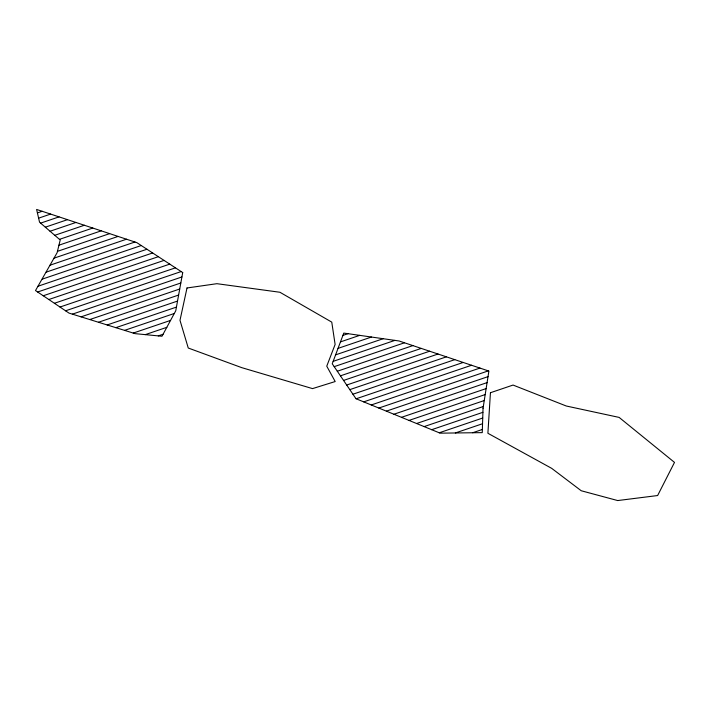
<?xml version="1.0" encoding="UTF-8"?>
<svg xmlns="http://www.w3.org/2000/svg" width="710" height="710" viewBox="0 0 710 710"><rect width="100%" height="100%" fill="white"/><g stroke="black" fill="none" stroke-linecap="round" stroke-linejoin="round"><path stroke-width="1.06" d="M37.408 212.911L42.183 211.287M38.615 218.156L50.614 214.083M40.63 223.126L59.054 216.878M45.333 227.182L67.486 219.665M50.046 231.247L75.917 222.461M54.759 235.303L84.348 225.256M59.471 239.359L92.779 228.043M58.948 245.19L101.219 230.839M57.439 251.358L109.651 233.634M54.049 258.156L118.082 236.421M50.126 265.149L126.513 239.217M46.203 272.134L134.944 242.012M42.289 279.119L141.246 245.527M38.083 286.201L146.952 249.245M37.648 292.005L152.65 252.964M43.239 295.768L158.357 256.683M48.821 299.522L164.054 260.401M54.413 303.285L169.761 264.12M59.995 307.039L175.459 267.839M65.586 310.802L181.165 271.557M72.376 314.148L181.92 276.962M81.073 316.855L180.819 282.988M89.771 319.553L179.719 289.014M98.459 322.26L178.618 295.049M107.157 324.958L177.518 301.075M115.854 327.665L176.417 307.102M124.552 330.372L174.287 313.483M133.24 333.07L170.551 320.405M145.302 334.632L166.815 327.328M158.268 335.883L163.069 334.259M342.903 335.413L347.989 333.691M340.472 341.9L359.713 335.36M338.031 348.379L371.445 337.037M335.59 354.867L383.169 338.714M333.159 361.346L394.902 340.383M334.188 366.653L404.478 342.788M337.312 371.241L412.865 345.601M340.436 375.839L421.243 348.406M343.56 380.436L429.63 351.219M346.684 385.033L438.017 354.024M349.808 389.63L446.404 356.837M352.923 394.219L454.782 359.642M356.154 398.78L463.168 362.455M363.706 401.869L471.555 365.26M371.259 404.966L479.942 368.073M378.812 408.055L488.32 370.877M386.364 411.143L488.027 376.637M393.917 414.241L487.087 382.61M401.469 417.329L486.146 388.583M409.022 420.418L485.205 394.556M416.575 423.515L484.264 400.538M424.127 426.603L483.324 406.51M431.68 429.692L482.915 412.306M439.233 432.789L482.729 418.021M455.35 432.967L482.543 423.737M472.647 432.754L482.347 429.461M483.048 408.259L482.25 432.63L440.156 433.162L355.976 398.709L332.245 363.777L343.782 333.088L399.082 340.977L488.897 371.073L483.048 408.259M490.441 392.728L487.894 433.277L551.697 468.36L581.233 490.752L617.7 500.559L657.629 495.536L674.5 462.396L619.129 417.409L566.296 406.014L513.055 385.06L490.441 392.728M182.718 272.578L175.752 310.785L161.995 336.247L135.095 333.647L69.012 313.101L35.5 290.559L57.111 252.716L60.217 239.998L39.547 222.203L36.609 209.441L136.799 242.625L182.718 272.578M187.005 287.976L179.994 320.325L188.256 348.024L241.711 367.638L312.524 388.61L335.191 381.545L326.751 366.174L335.12 344.457L331.765 322.127L279.926 292.263L216.905 283.689L187.005 287.976"/></g></svg>
